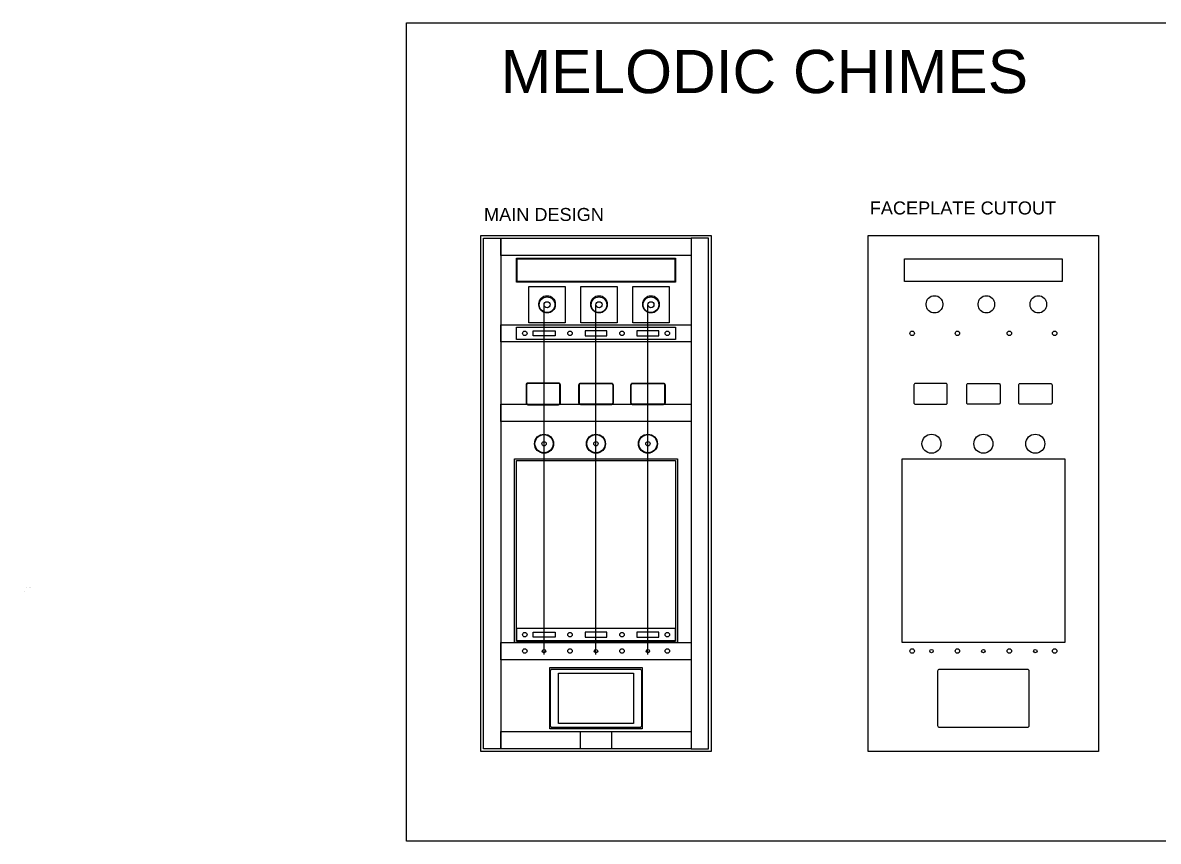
# Model space of a CAD drawing. Header units: inches. Extents: x 648 to 3272, y 480 to 1426.
# Drawn here: x 648 to 1960, y 480 to 1426 of the extents above; entities that cross this region are included whole.
import ezdxf

# ---------------------------------------------------------------- set-up
doc = ezdxf.new("R2010")
doc.units = ezdxf.units.IN
doc.header["$MEASUREMENT"] = 0
doc.layers.add('DEFAULT_LAYER', color=1, linetype='Continuous', true_color=0xff0000)
doc.styles.add('textstyle23', font='')
doc.styles.add('textstyle28', font='')
doc.styles.add('textstyle29', font='')
doc.styles.get('textstyle23').set_extended_font_data('Arial')
doc.styles.get('textstyle28').set_extended_font_data('Arial')
doc.styles.get('textstyle29').set_extended_font_data('Arial')

msp = doc.modelspace()

# ---------------------------------------------------------------- linework, layer by layer
at = {"color": 3}
for p, q in [((1250.5, 695.8), (1250.5, 1099.8)), ((1310.5, 695.8), (1310.5, 1099.8)), ((1370.5, 695.8), (1370.5, 1099.8))]:
    msp.add_line(p, q, dxfattribs=at)
at = {"color": 3, "true_color": 0x00ff00}
msp.add_lwpolyline([(1091.5, 1425.6), (3272.3, 1425.6), (3272.3, 480.1), (1091.5, 480.1)], close=True, dxfattribs=at)
at = {"color": 1}
for points in [[(1177.5, 1179.8), (1443.5, 1179.8), (1443.5, 583.8), (1177.5, 583.8)], [(1625.1, 1179.8), (1891.1, 1179.8), (1891.1, 583.8), (1625.1, 583.8)], [(1219.5, 1152.8), (1401.5, 1152.8), (1401.5, 1126.8), (1219.5, 1126.8)], [(1667.1, 1152.8), (1849.1, 1152.8), (1849.1, 1126.8), (1667.1, 1126.8)]]:
    msp.add_lwpolyline(points, close=True, dxfattribs=at)
at = {"color": 7}
for points in [[(1200.5, 1176.8), (1200.5, 586.8), (1180.5, 586.8), (1180.5, 1176.8)], [(1200.5, 1176.8), (1420.5, 1176.8), (1420.5, 1156.8), (1200.5, 1156.8)], [(1420.5, 1176.8), (1420.5, 586.8), (1440.5, 586.8), (1440.5, 1176.8)], [(1218.5, 1153.8), (1402.5, 1153.8), (1402.5, 1125.8), (1218.5, 1125.8)], [(1233, 1120.8), (1275, 1120.8), (1275, 1078.8), (1233, 1078.8)], [(1293, 1120.8), (1335, 1120.8), (1335, 1078.8), (1293, 1078.8)], [(1353, 1120.8), (1395, 1120.8), (1395, 1078.8), (1353, 1078.8)], [(1200.5, 1076.8), (1420.5, 1076.8), (1420.5, 1056.8), (1200.5, 1056.8)], [(1218.5, 1073.8), (1402.5, 1073.8), (1402.5, 1059.8), (1218.5, 1059.8)], [(1200.5, 984.8), (1420.5, 984.8), (1420.5, 964.8), (1200.5, 964.8)], [(1218.5, 919.8), (1402.5, 919.8), (1402.5, 711.8), (1218.5, 711.8)], [(1200.5, 709.8), (1420.5, 709.8), (1420.5, 689.8), (1200.5, 689.8)], [(1257, 680.8), (1364, 680.8), (1364, 609.8), (1257, 609.8)], [(1267.3, 674.3), (1353.8, 674.3), (1353.8, 616.3), (1267.3, 616.3)], [(1200.5, 606.8), (1420.5, 606.8), (1420.5, 586.8), (1200.5, 586.8)]]:
    msp.add_lwpolyline(points, close=True, dxfattribs=at)
at = {"color": 1}
for points in [[(1244.5, 1099.8), (1244.5, 1100.8, -1), (1263.5, 1100.8), (1263.5, 1099.8, -1)], [(1304.5, 1099.8), (1304.5, 1100.8, -1), (1323.5, 1100.8), (1323.5, 1099.8, -1)], [(1364.5, 1099.8), (1364.5, 1100.8, -1), (1383.5, 1100.8), (1383.5, 1099.8, -1)], [(1692.1, 1099.8), (1692.1, 1100.8, -1), (1711.1, 1100.8), (1711.1, 1099.8, -1)], [(1752.1, 1099.8), (1752.1, 1100.8, -1), (1771.1, 1100.8), (1771.1, 1099.8, -1)], [(1812.1, 1099.8), (1812.1, 1100.8, -1), (1831.1, 1100.8), (1831.1, 1099.8, -1)], [(1230.3, 1007.3), (1230.3, 986.3, 0.414214), (1231.8, 984.8), (1267.3, 984.8, 0.414214), (1268.8, 986.3), (1268.8, 1007.3, 0.414214), (1267.3, 1008.8), (1231.8, 1008.8, 0.414214)], [(1329.8, 1007.3), (1329.8, 986.3, -0.414214), (1328.3, 984.8), (1292.8, 984.8, -0.414214), (1291.3, 986.3), (1291.3, 1007.3, -0.414214), (1292.8, 1008.8), (1328.3, 1008.8, -0.414214)], [(1389.8, 1007.3), (1389.8, 986.3, -0.414214), (1388.3, 984.8), (1352.8, 984.8, -0.414214), (1351.3, 986.3), (1351.3, 1007.3, -0.414214), (1352.8, 1008.8), (1388.3, 1008.8, -0.414214)], [(1677.9, 1007.3), (1677.9, 986.3, 0.414214), (1679.4, 984.8), (1714.9, 984.8, 0.414214), (1716.4, 986.3), (1716.4, 1007.3, 0.414214), (1714.9, 1008.8), (1679.4, 1008.8, 0.414214)], [(1777.4, 1007.3), (1777.4, 986.3, -0.414214), (1775.9, 984.8), (1740.4, 984.8, -0.414214), (1738.9, 986.3), (1738.9, 1007.3, -0.414214), (1740.4, 1008.8), (1775.9, 1008.8, -0.414214)], [(1837.4, 1007.3), (1837.4, 986.3, -0.414214), (1835.9, 984.8), (1800.4, 984.8, -0.414214), (1798.9, 986.3), (1798.9, 1007.3, -0.414214), (1800.4, 1008.8), (1835.9, 1008.8, -0.414214)], [(1260, 679), (1361, 679, -0.414214), (1363, 677), (1363, 613.5, -0.414214), (1361, 611.5), (1260, 611.5, -0.414214), (1258, 613.5), (1258, 677, -0.414214)], [(1707.6, 679), (1808.6, 679, -0.414214), (1810.6, 677), (1810.6, 613.5, -0.414214), (1808.6, 611.5), (1707.6, 611.5, -0.414214), (1705.6, 613.5), (1705.6, 677, -0.414214)]]:
    msp.add_lwpolyline(points, format="xyb", close=True, dxfattribs=at)
at = {"color": 7, "linetype": 'ByBlock'}
for points in [[(1263.2, 1063.8), (1237.8, 1063.8), (1237.8, 1069.8), (1263.2, 1069.8)], [(1297.8, 1063.8), (1323.2, 1063.8), (1323.2, 1069.8), (1297.8, 1069.8)], [(1357.8, 1063.8), (1383.2, 1063.8), (1383.2, 1069.8), (1357.8, 1069.8)], [(1263.2, 715.8), (1237.8, 715.8), (1237.8, 721.8), (1263.2, 721.8)], [(1297.8, 715.8), (1323.2, 715.8), (1323.2, 721.8), (1297.8, 721.8)], [(1357.8, 715.8), (1383.2, 715.8), (1383.2, 721.8), (1357.8, 721.8)]]:
    msp.add_lwpolyline(points, close=True, dxfattribs=at)
at = {"color": 7}
for points in [[(1229.8, 1007.3), (1229.8, 986.3, 0.414214), (1231.8, 984.3), (1267.3, 984.3, 0.414214), (1269.3, 986.3), (1269.3, 1007.3, 0.414214), (1267.3, 1009.3), (1231.8, 1009.3, 0.414214)], [(1330.3, 1007.3), (1330.3, 986.3, -0.414214), (1328.3, 984.3), (1292.8, 984.3, -0.414214), (1290.8, 986.3), (1290.8, 1007.3, -0.414214), (1292.8, 1009.3), (1328.3, 1009.3, -0.414214)], [(1390.3, 1007.3), (1390.3, 986.3, -0.414214), (1388.3, 984.3), (1352.8, 984.3, -0.414214), (1350.8, 986.3), (1350.8, 1007.3, -0.414214), (1352.8, 1009.3), (1388.3, 1009.3, -0.414214)]]:
    msp.add_lwpolyline(points, format="xyb", close=True, dxfattribs=at)
at = {"color": 1, "true_color": 0xff0000}
for points in [[(1216.5, 921.8), (1404.5, 921.8), (1404.5, 709.8), (1216.5, 709.8)], [(1664.1, 921.8), (1852.1, 921.8), (1852.1, 709.8), (1664.1, 709.8)]]:
    msp.add_lwpolyline(points, close=True, dxfattribs=at)
at = {"color": 7, "linetype": 'ByBlock'}
msp.add_lwpolyline([(1218.5, 725.4), (1218.5, 711.8), (1402.5, 711.8), (1402.5, 725.8), (1218.5, 725.8)], dxfattribs=at)
at = {"color": 2}
msp.add_lwpolyline([(1328.5, 606.8), (1328.5, 586.8), (1292.5, 586.8), (1292.5, 606.8)], close=True, dxfattribs=at)
at = {"color": 7}
for centre, radius in [((1254, 1099.8), 9), ((1254, 1099.8), 3.5), ((1314, 1099.8), 9), ((1314, 1099.8), 3.5), ((1374, 1099.8), 9), ((1374, 1099.8), 3.5), ((1250.5, 939.3), 10.5), ((1310.5, 939.3), 10.5), ((1370.5, 939.3), 10.5), ((1250.5, 939.3), 2.5), ((1310.5, 939.3), 2.5), ((1370.5, 939.3), 2.5)]:
    msp.add_circle(centre, radius, dxfattribs=at)
at = {"color": 1}
for centre, radius in [((1228.2, 1066.8), 2.6), ((1280.5, 1066.8), 2.6), ((1340.5, 1066.8), 2.6), ((1392.9, 1066.8), 2.6), ((1675.8, 1066.8), 2.6), ((1728.1, 1066.8), 2.6), ((1788.1, 1066.8), 2.6), ((1840.5, 1066.8), 2.6), ((1250.5, 939.3), 11), ((1310.5, 939.3), 11), ((1370.5, 939.3), 11), ((1698.1, 939.3), 11), ((1758.1, 939.3), 11), ((1818.1, 939.3), 11), ((1228.2, 718.8), 2.6), ((1280.5, 718.8), 2.6), ((1340.5, 718.8), 2.6), ((1392.9, 718.8), 2.6), ((1228.2, 699.8), 2.6), ((1250.5, 699.8), 2), ((1280.5, 699.8), 2.6), ((1310.5, 699.8), 2), ((1340.5, 699.8), 2.6), ((1370.5, 699.8), 2), ((1392.9, 699.8), 2.6), ((1675.8, 699.8), 2.6), ((1698.1, 699.8), 2), ((1728.1, 699.8), 2.6), ((1758.1, 699.8), 2), ((1788.1, 699.8), 2.6), ((1818.1, 699.8), 2), ((1840.5, 699.8), 2.6)]:
    msp.add_circle(centre, radius, dxfattribs=at)

# ---------------------------------------------------------------- texts
at = {"color": 2, "linetype": 'ByBlock', "true_color": 0xffff00, "attachment_point": 1}
for s, insert, char_height, width, style in [('{\\fBankGothic|b0|i0|c0|p34;\\W0.8;FRAME CONTRUCTOR SPACERS}', (648.1, 768.7), 0.2, 15.667, 'textstyle29'), ('{\\fBankGothic|b0|i0|c0|p34;\\W0.8;MELODIC CHIMES}', (652.5, 773.4), 0.45, 10.935, 'textstyle28')]:
    msp.add_mtext(s, dxfattribs=dict(at, insert=insert, char_height=char_height, width=width, style=style))
at = {"layer": 'DEFAULT_LAYER', "color": 3, "linetype": 'Continuous', "true_color": 0x00ff00, "width": 910.488, "attachment_point": 1, "style": 'textstyle23'}
for s, insert, char_height in [('MELODIC CHIMES', (1200.5, 1394.2), 50), ('MAIN DESIGN', (1181.1, 1211.6), 15), ('FACEPLATE CUTOUT', (1626.8, 1219.1), 15)]:
    msp.add_mtext(s, dxfattribs=dict(at, insert=insert, char_height=char_height))

doc.saveas('drawing.dxf')
